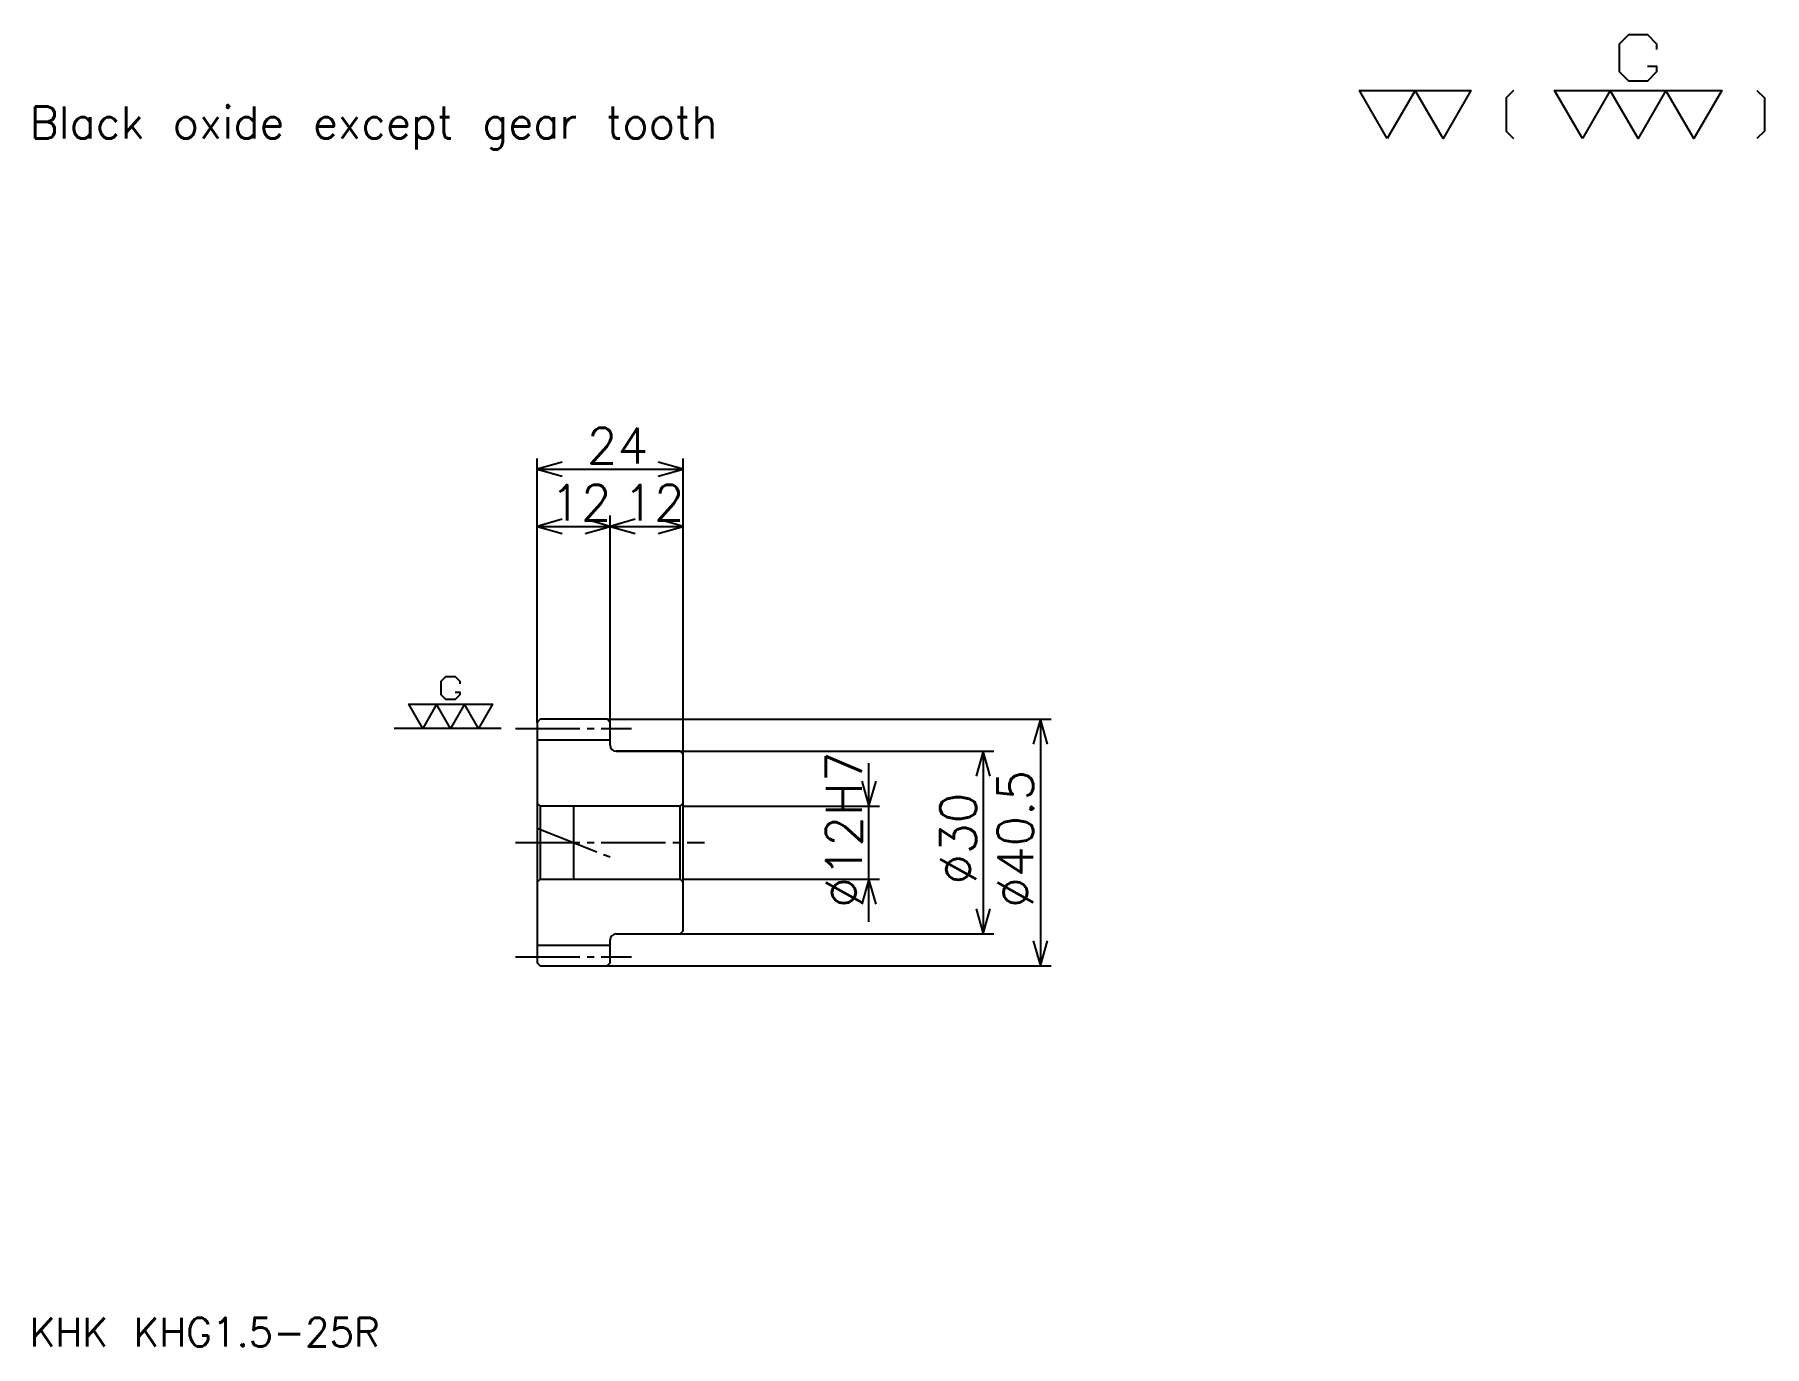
# Model space of a CAD drawing. Extents: x 13 to 297, y 13 to 228.
import ezdxf

# ---------------------------------------------------------------- set-up
doc = ezdxf.new("R2010")
doc.units = 0
doc.linetypes.add('DASHDOT', pattern=[14.086956, 10.565217, -1.173913, 1.173913, -1.173913])
doc.layers.get('0').update_dxf_attribs({"linetype": 'CONTINUOUS'})
doc.layers.add('DASHDOT', color=6, linetype='DASHDOT')
doc.styles.add('KANJI', font='TXT', dxfattribs={"bigfont": 'BIGFONT'})

msp = doc.modelspace()

# ---------------------------------------------------------------- linework, layer by layer
at = {"color": 5}
for p, q in [((95.08696, 115.923912), (95.08696, 158.771729)), ((95.08696, 157.010864), (119.08696, 157.010864)), ((119.08696, 115.923912), (119.08696, 158.771729)), ((107.08696, 115.923912), (107.08696, 149.380432)), ((95.08696, 147.619568), (107.08696, 147.619568)), ((107.08696, 147.619568), (119.08696, 147.619568)), ((95.08696, 115.423912), (95.08696, 115.923912)), ((106.58696, 115.923912), (119.08696, 115.923912)), ((107.08696, 115.423912), (107.08696, 115.923912)), ((119.08696, 115.923912), (179.543488, 115.923912)), ((119.08696, 110.173912), (119.08696, 115.923912)), ((177.782608, 115.923912), (177.782608, 75.423912)), ((108.08696, 110.673912), (119.08696, 110.673912)), ((119.08696, 110.673912), (170.152191, 110.673912)), ((149.608704, 82.630432), (149.608704, 108.717392)), ((168.391312, 110.673912), (168.391312, 80.673912)), ((119.08696, 101.673912), (151.369568, 101.673912)), ((119.08696, 89.673912), (151.369568, 89.673912)), ((108.08696, 80.673912), (119.08696, 80.673912)), ((119.08696, 80.673912), (170.152191, 80.673912)), ((106.58696, 75.423912), (119.08696, 75.423912)), ((119.08696, 75.423912), (179.543488, 75.423912))]:
    msp.add_line(p, q, dxfattribs=at)
at = {"color": 7}
for p, q in [((89.217392, 114.423912), (71.608704, 114.423912)), ((101.08696, 101.54348), (101.08696, 89.804344))]:
    msp.add_line(p, q, dxfattribs=at)
at = {"color": 4}
for p, q in [((95.08696, 112.548912), (107.08696, 112.548912)), ((95.58696, 101.673912), (95.58696, 89.673912)), ((118.58696, 101.673912), (119.08696, 102.173912)), ((118.58696, 89.673912), (119.08696, 89.173912)), ((95.08696, 78.798912), (107.08696, 78.798912))]:
    msp.add_line(p, q, dxfattribs=at)
at = {"color": 7}
for points in [[(277.513031, 223.207825), (279.039124, 223.207825), (279.039124, 222.292175), (277.513031, 220.766098), (274.460876, 220.766098), (272.934784, 222.292175), (272.934784, 226.870438), (274.460876, 228.39653), (277.513031, 228.39653), (279.039124, 226.870438), (279.039124, 225.954788)], [(234.782608, 211.304352), (230.204346, 219.240005), (248.517395, 219.240005), (243.939133, 211.304352), (239.36087, 219.240005), (234.782608, 211.304352)], [(255.537384, 219.240005), (254.316528, 218.019135), (254.316528, 212.525223), (255.537384, 211.304352)], [(266.830444, 211.304352), (262.252167, 219.240005), (289.721741, 219.240005), (285.143494, 211.304352), (280.565216, 219.240005), (275.986938, 211.304352), (271.408691, 219.240005), (266.830444, 211.304352)], [(295.520874, 219.240005), (296.74173, 218.019135), (296.74173, 212.525223), (295.520874, 211.304352)], [(81.64566, 120.375656), (82.408699, 120.375656), (82.408699, 119.917824), (81.64566, 119.154785), (80.119568, 119.154785), (79.356522, 119.917824), (79.356522, 122.206955), (80.119568, 122.970001), (81.64566, 122.970001), (82.408699, 122.206955), (82.408699, 121.74913)], [(76.304352, 114.423912), (74.015221, 118.391739), (87.750008, 118.391739), (85.460876, 114.423912), (83.171745, 118.391739), (80.882614, 114.423912), (78.593483, 118.391739), (76.304352, 114.423912)]]:
    msp.add_lwpolyline(points, dxfattribs=at)
at = {"color": 5}
for points in [[(99.195656, 158.184784), (95.08696, 157.010864), (99.195656, 155.83696)], [(114.978264, 155.83696), (119.08696, 157.010864), (114.978264, 158.184784)], [(99.195656, 148.793472), (95.08696, 147.619568), (99.195656, 146.445648)], [(102.978264, 146.445648), (107.08696, 147.619568), (102.978264, 148.793472)], [(111.195656, 148.793472), (107.08696, 147.619568), (111.195656, 146.445648)], [(114.978264, 146.445648), (119.08696, 147.619568), (114.978264, 148.793472)], [(178.956512, 111.815216), (177.782608, 115.923912), (176.608704, 111.815216)], [(169.565216, 106.565216), (168.391312, 110.673912), (167.217407, 106.565216)], [(148.434784, 105.782608), (149.608704, 101.673912), (150.782608, 105.782608)], [(150.782608, 85.565216), (149.608704, 89.673912), (148.434784, 85.565216)], [(167.217407, 84.782608), (168.391312, 80.673912), (169.565216, 84.782608)], [(176.608704, 79.532608), (177.782608, 75.423912), (178.956512, 79.532608)]]:
    msp.add_lwpolyline(points, dxfattribs=at)
at = {"color": 4}
for points in [[(107.08696, 111.673912), (107.08696, 115.423912), (106.58696, 115.923912), (95.58696, 115.923912), (95.08696, 115.423912), (95.08696, 89.173912)], [(108.08696, 80.673912), (118.58696, 80.673912), (119.08696, 81.173912), (119.08696, 110.173912), (118.58696, 110.673912), (108.08696, 110.673912)], [(95.08696, 89.173912), (95.58696, 89.673912), (118.58696, 89.673912), (118.58696, 101.673912), (95.58696, 101.673912), (95.08696, 102.173912)], [(95.08696, 89.173912), (95.08696, 75.923912), (95.58696, 75.423912), (106.58696, 75.423912), (107.08696, 75.923912), (107.08696, 79.673912)]]:
    msp.add_lwpolyline(points, dxfattribs=at)
for centre, start, end in [((108.08696, 111.673912), 180, 270), ((108.08696, 79.673912), 90, 180)]:
    msp.add_arc(centre, 1, start, end, dxfattribs=at)
at = {"layer": 'DASHDOT', "color": 7}
for p, q in [((91.565224, 114.423912), (110.608696, 114.423912)), ((95.08696, 98.037376), (107.08696, 93.310448)), ((91.565224, 95.673912), (122.608704, 95.673912)), ((91.565224, 76.923912), (110.608696, 76.923912))]:
    msp.add_line(p, q, dxfattribs=at)

# ---------------------------------------------------------------- texts
at = {"color": 7, "style": 'KANJI'}
for s, height, p in [('Black oxide except gear tooth', 5.282609, (11.73913, 211.304352)), ('24', 5.869565, (103.271744, 157.949997)), ('12', 5.869565, (97.271744, 148.558685)), ('12', 5.869565, (109.271744, 148.558685)), ('KHK KHG1.5-25R', 4.695652, (11.73913, 12.913043))]:
    msp.add_text(s, height=height, dxfattribs=at).set_placement(p)
for s, p in [('%%c12H7', (148.434784, 84.96196)), ('%%c40.5', (176.608704, 84.96196)), ('%%c30', (167.217407, 88.777176))]:
    msp.add_text(s, height=5.869565, rotation=90, dxfattribs=at).set_placement(p)

doc.saveas('drawing.dxf')
